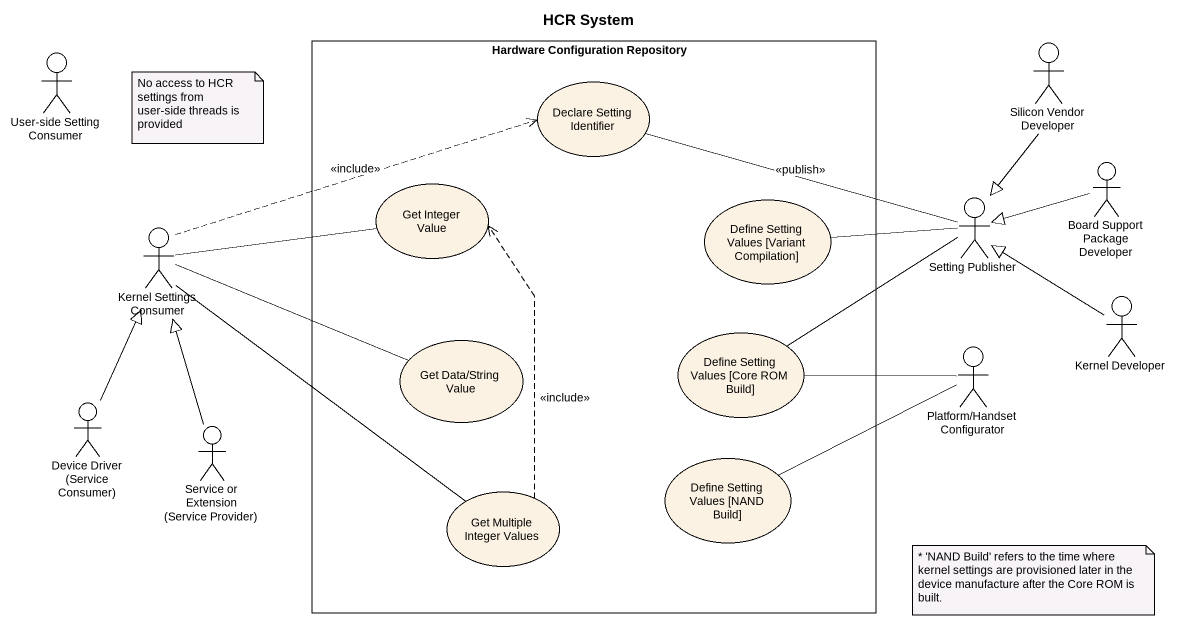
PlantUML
@startuml
title HCR System
actor "User-side Setting Consumer" as User_side_Setting_Consumer
rectangle "Hardware Configuration Repository" as Hardware_Configuration {
  usecase "Declare Setting Identifier" as Declare_Setting_Identifier
  usecase "Get Integer Value" as Get_Integer_Value
  usecase "Define Setting Values [Variant Compilation]" as Define_Setting_Values
  usecase "Get Data/String Value" as Get_Data_String_Value
  usecase "Define Setting Values [Core ROM Build]" as Define_Setting_Values_Core
  usecase "Define Setting Values [NAND Build]" as Define_Setting_Values_NAND
  usecase "Get Multiple Integer Values" as Get_Multiple_Integer_Values
}
actor "Silicon Vendor Developer" as Silicon_Vendor_Developer
actor "Board Support Package Developer" as Board_Support_Package
actor "Setting Publisher" as Setting_Publisher
actor "Kernel Settings Consumer" as Kernel_Settings_Consumer
actor "Kernel Developer" as Kernel_Developer
actor "Platform/Handset Configurator" as Platform_Handset
actor "Device Driver (Service Consumer)" as Device_Driver_Service
actor "Service or Extension (Service Provider)" as Service_or_Extension
Silicon_Vendor_Developer --|> Setting_Publisher
Board_Support_Package -left-|> Setting_Publisher
Setting_Publisher -left- Declare_Setting_Identifier : <<publish>>
Setting_Publisher -left- Define_Setting_Values
Setting_Publisher -left- Define_Setting_Values_Core
Kernel_Settings_Consumer .right.> Declare_Setting_Identifier : <<include>>
Kernel_Settings_Consumer -right- Get_Integer_Value
Kernel_Settings_Consumer -right- Get_Data_String_Value
Kernel_Settings_Consumer -- Get_Multiple_Integer_Values
Kernel_Developer -up-|> Setting_Publisher
Platform_Handset -left- Define_Setting_Values_Core
Platform_Handset -left- Define_Setting_Values_NAND
Device_Driver_Service -up-|> Kernel_Settings_Consumer
Service_or_Extension -up-|> Kernel_Settings_Consumer
Get_Multiple_Integer_Values .up.> Get_Integer_Value : <<include>>
note as N1
  No access to HCR settings from user-side threads is provided
end note
note as N2
  * 'NAND Build' refers to the time where kernel settings are provisioned later in the device manufacture after the Core ROM is built.
end note
@enduml
